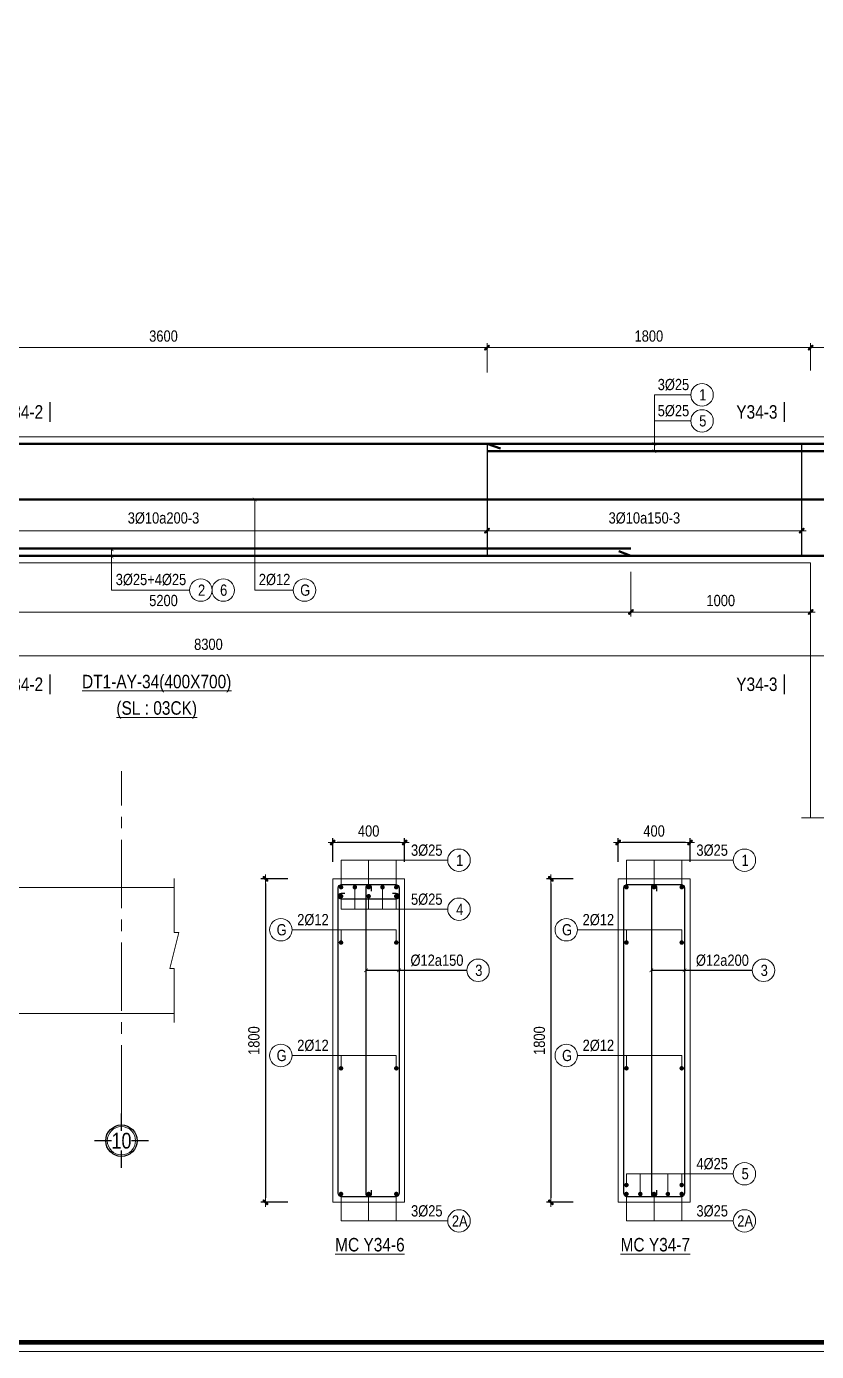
# Model space of a CAD drawing. Header units: millimetres. Extents: x 397144 to 8960116, y 345581 to 674207.
# Drawn here: x 5161454 to 5165848, y 648891 to 656265 of the extents above; entities that cross this region are included whole.
import ezdxf
from ezdxf.enums import TextEntityAlignment as Align
from ezdxf.xclip import XClip

# ---------------------------------------------------------------- set-up
doc = ezdxf.new("R2010")
doc.units = ezdxf.units.MM
doc.header["$XCLIPFRAME"] = 0
doc.header["$PDSIZE"] = -10
doc.linetypes.add('CENTER2', pattern=[28.575, 19.05, -3.175, 3.175, -3.175])
doc.linetypes.add('HIDDEN', pattern=[0.375, 0.25, -0.125])
doc.layers.get('0').update_dxf_attribs({"linetype": 'CONTINUOUS'})
doc.layers.get('Defpoints').update_dxf_attribs({"color": 12, "linetype": 'CONTINUOUS'})
for name, color, linetype, lineweight in [('2', 2, 'CONTINUOUS', 20), ('CDAI', 8, 'CONTINUOUS', 30), ('CTHEP', 2, 'CONTINUOUS', 50), ('DBAO', 3, 'CONTINUOUS', 20), ('DGIONG', 4, 'CONTINUOUS', 13), ('KTH', 150, 'CONTINUOUS', 5), ('Net khuat', 8, 'HIDDEN', 13), ('STICK', 1, 'CONTINUOUS', 9), ('TEXT', 7, 'CONTINUOUS', 15)]:
    doc.layers.add(name, color=color, linetype=linetype, lineweight=lineweight)
doc.layers.add('8', color=8, linetype='CONTINUOUS')
doc.styles.add('HELVECONDENSE', font='VHELVCN_0.TTF')
doc.styles.add('Star-HelCon', font='VHELVCN_0.TTF')
doc.styles.add('TTP-HelCon', font='VHELVCN_0.TTF')
doc.styles.add('VNI-HELVE-CONDENSE', font='VHELVCN_0.TTF')
doc.dimstyles.new('kc-25', dxfattribs={"dimtxt": 62.5, "dimasz": 20, "dimexe": 20, "dimexo": 50, "dimgap": 25, "dimtad": 3, "dimdec": 0, "dimzin": 0, "dimdsep": 46, "dimtxsty": 'VNI-HELVE-CONDENSE', "dimblk": 'DIM', "dimcen": 2.5, "dimclrd": 256, "dimclre": 154, "dimclrt": 7, "dimaunit": 1, "dimadec": 0, "dimazin": 0, "dimtfac": 1, "dimtdec": 0, "dimtix": 1, "dimtmove": 0, "dimatfit": 3, "dimldrblk": 'DOT', "dimfxl": 1, "dimtolj": 1, "dimtzin": 0, "dimarcsym": 0})
doc.dimstyles.new('TTP-25', dxfattribs={"dimscale": 25, "dimtxt": 2.5, "dimasz": 1, "dimexe": 1, "dimexo": 1, "dimgap": 0.09, "dimtad": 0, "dimdec": 4, "dimrnd": 5, "dimzin": 9, "dimdsep": 46, "dimtxsty": 'TTP-HelCon', "dimblk": 'Stick1', "dimcen": 0.09, "dimdle": 1.5, "dimclrd": 256, "dimclre": 256, "dimclrt": 7, "dimadec": 0, "dimazin": 0, "dimtfac": 1, "dimtdec": 4, "dimtmove": 0, "dimatfit": 3, "dimldrblk": '_ArchTick1', "dimfxl": 1, "dimtvp": 1, "dimtolj": 1, "dimtzin": 0, "dimarcsym": 0})

# ---------------------------------------------------------------- blocks, each defined once
blk = doc.blocks.new('CHG_XX_Khung ten')
blk.add_lwpolyline([(15, 579), (826, 579), (826, 15), (15, 15)], close=True)
at = {"color": 4, "linetype": 'Continuous', "const_width": 1}
blk.add_lwpolyline([(17, 577), (824, 577), (824, 17), (17, 17)], close=True, dxfattribs=at)
blk = doc.blocks.new('Stick1')
at = {"layer": 'STICK'}
h = blk.add_hatch(color=256, dxfattribs=at)
edge = h.paths.add_edge_path()
edge.add_line((0.3, 0.5), (-0.5, -0.3))
edge.add_arc((-0.4, -0.4), 0.141, 135, 315)
edge.add_line((-0.3, -0.5), (0.5, 0.3))
edge.add_arc((0.4, 0.4), 0.141, 315, 495)
blk.add_line((1, 0), (-1, 0), dxfattribs=at)
blk.add_lwpolyline([(0.3, 0.5), (-0.5, -0.3, 1), (-0.3, -0.5), (0.5, 0.3, 1), (0.3, 0.5, 1)], format="xyb", dxfattribs=at)
blk = doc.blocks.new('*D2245')
at = {"layer": 'Defpoints', "color": 0, "ltscale": 500, "transparency": 16777216}
for p in [(5163157.2, 651723.3), (5163157.2, 651590), (5163557.2, 651590)]:
    blk.add_point(p, dxfattribs=at)
at = {"layer": 'KTH', "lineweight": -2, "ltscale": 500, "transparency": 16777216}
for p, q in [((5163157.2, 651615), (5163157.2, 651748.3)), ((5163532.2, 651723.3), (5163182.2, 651723.3)), ((5163557.2, 651615), (5163557.2, 651748.3))]:
    blk.add_line(p, q, dxfattribs=at)
at = {"layer": 'KTH', "lineweight": -2, "ltscale": 500, "transparency": 16777216, "xscale": 25, "yscale": 25, "zscale": 25, "rotation": 180}
blk.add_blockref('Stick1', (5163157.2, 651723.3), dxfattribs=at)
at = {"layer": 'KTH', "lineweight": -2, "ltscale": 500, "transparency": 16777216, "xscale": 25, "yscale": 25, "zscale": 25}
blk.add_blockref('Stick1', (5163557.2, 651723.3), dxfattribs=at)
at = {"layer": 'KTH', "color": 7, "ltscale": 500, "transparency": 16777216, "insert": (5163357.2, 651787.1), "char_height": 62.5, "attachment_point": 5, "style": 'TTP-HelCon'}
blk.add_mtext('\\A1;400', dxfattribs=at)
blk = doc.blocks.new('_ArchTick1')
at = {"color": 0, "const_width": 3.81}
blk.add_lwpolyline([(-12.7, -12.7), (12.7, 12.7)], dxfattribs=at)
blk = doc.blocks.new('*D2246')
at = {"layer": 'Defpoints', "color": 0, "ltscale": 500, "transparency": 16777216}
for p in [(5162932.8, 651521), (5162783, 649721), (5162932.8, 649721)]:
    blk.add_point(p, dxfattribs=at)
at = {"layer": 'KTH', "lineweight": -2, "ltscale": 500, "transparency": 16777216}
for p, q in [((5162907.8, 651521), (5162758, 651521)), ((5162783, 651496), (5162783, 649746)), ((5162907.8, 649721), (5162758, 649721))]:
    blk.add_line(p, q, dxfattribs=at)
at = {"layer": 'KTH', "lineweight": -2, "ltscale": 500, "transparency": 16777216, "xscale": 25, "yscale": 25, "zscale": 25}
for p, rotation in [((5162783, 651521), 90), ((5162783, 649721), 270)]:
    blk.add_blockref('Stick1', p, dxfattribs=dict(at, rotation=rotation))
at = {"layer": 'KTH', "color": 7, "ltscale": 500, "transparency": 16777216, "insert": (5162719.1, 650621), "char_height": 62.5, "attachment_point": 5, "rotation": 90, "style": 'TTP-HelCon'}
blk.add_mtext('\\A1;1800', dxfattribs=at)
blk = doc.blocks.new('DIM')
h = blk.add_hatch(color=1)
h.paths.add_polyline_path([(0.49, 0.29, 1), (0.29, 0.49), (-0.19, 0), (0.19, 0)])
h.paths.add_polyline_path([(0.19, 0), (-0.19, 0), (-0.49, -0.29, 1), (-0.29, -0.49)])
at = {"color": 9}
for p, q in [((-0.19, 0), (-1.5, 0)), ((0.19, 0), (1.5, 0))]:
    blk.add_line(p, q, dxfattribs=at)
at = {"color": 1}
for p, q in [((-0.49, -0.29), (0.29, 0.49)), ((-0.29, -0.49), (0.49, 0.29)), ((-0.19, 0), (0.19, 0))]:
    blk.add_line(p, q, dxfattribs=at)
blk.add_arc((-0.39, -0.39), 0.138, 135, 315, dxfattribs=at)
blk = doc.blocks.new('*D2247')
at = {"layer": 'Defpoints', "color": 0, "ltscale": 500, "transparency": 16777216}
for p in [(5164745, 651723.3), (5164745, 651590), (5165145, 651590)]:
    blk.add_point(p, dxfattribs=at)
at = {"layer": 'KTH', "lineweight": -2, "ltscale": 500, "transparency": 16777216}
for p, q in [((5164745, 651615), (5164745, 651748.3)), ((5165120, 651723.3), (5164770, 651723.3)), ((5165145, 651615), (5165145, 651748.3))]:
    blk.add_line(p, q, dxfattribs=at)
at = {"layer": 'KTH', "lineweight": -2, "ltscale": 500, "transparency": 16777216, "xscale": 25, "yscale": 25, "zscale": 25, "rotation": 180}
blk.add_blockref('Stick1', (5164745, 651723.3), dxfattribs=at)
at = {"layer": 'KTH', "lineweight": -2, "ltscale": 500, "transparency": 16777216, "xscale": 25, "yscale": 25, "zscale": 25}
blk.add_blockref('Stick1', (5165145, 651723.3), dxfattribs=at)
at = {"layer": 'KTH', "color": 7, "ltscale": 500, "transparency": 16777216, "insert": (5164945, 651787.1), "char_height": 62.5, "attachment_point": 5, "style": 'TTP-HelCon'}
blk.add_mtext('\\A1;400', dxfattribs=at)
blk = doc.blocks.new('*D2248')
at = {"layer": 'Defpoints', "color": 0, "ltscale": 500, "transparency": 16777216}
for p in [(5164520.6, 651521), (5164370.7, 649721), (5164520.6, 649721)]:
    blk.add_point(p, dxfattribs=at)
at = {"layer": 'KTH', "lineweight": -2, "ltscale": 500, "transparency": 16777216}
for p, q in [((5164495.6, 651521), (5164345.7, 651521)), ((5164370.7, 651496), (5164370.7, 649746)), ((5164495.6, 649721), (5164345.7, 649721))]:
    blk.add_line(p, q, dxfattribs=at)
at = {"layer": 'KTH', "lineweight": -2, "ltscale": 500, "transparency": 16777216, "xscale": 25, "yscale": 25, "zscale": 25}
for p, rotation in [((5164370.7, 651521), 90), ((5164370.7, 649721), 270)]:
    blk.add_blockref('Stick1', p, dxfattribs=dict(at, rotation=rotation))
at = {"layer": 'KTH', "color": 7, "ltscale": 500, "transparency": 16777216, "insert": (5164306.9, 650621), "char_height": 62.5, "attachment_point": 5, "rotation": 90, "style": 'TTP-HelCon'}
blk.add_mtext('\\A1;1800', dxfattribs=at)
blk = doc.blocks.new('*D2250')
at = {"layer": 'Defpoints', "color": 0, "transparency": 16777216}
for p in [(5211532.7, 645533.3), (5220632.7, 645533.3), (5220632.7, 645335.4)]:
    blk.add_point(p, dxfattribs=at)
at = {"layer": 'KTH', "lineweight": -2, "transparency": 16777216}
for p, q in [((5211532.7, 645508.3), (5211532.7, 645310.4)), ((5220632.7, 645508.3), (5220632.7, 645310.4)), ((5211557.7, 645335.4), (5220607.7, 645335.4))]:
    blk.add_line(p, q, dxfattribs=at)
at = {"layer": 'KTH', "lineweight": -2, "transparency": 16777216, "xscale": 25, "yscale": 25, "zscale": 25, "rotation": 180}
blk.add_blockref('Stick1', (5211532.7, 645335.4), dxfattribs=at)
at = {"layer": 'KTH', "lineweight": -2, "transparency": 16777216, "xscale": 25, "yscale": 25, "zscale": 25}
blk.add_blockref('Stick1', (5220632.7, 645335.4), dxfattribs=at)
at = {"layer": 'KTH', "color": 7, "transparency": 16777216, "insert": (5216082.7, 645399.2), "char_height": 62.5, "attachment_point": 5, "style": 'TTP-HelCon'}
blk.add_mtext('\\A1;9100', dxfattribs=at)
blk = doc.blocks.new('*D8407')
at = {"layer": 'Defpoints', "color": 0, "transparency": 16777216}
for p in [(0, 388.4), (8300, 343), (0, 190.4)]:
    blk.add_point(p, dxfattribs=at)
at = {"layer": 'KTH', "lineweight": -2, "transparency": 16777216}
for p, q in [((0, 363.4), (0, 165.4)), ((8300, 318), (8300, 165.4)), ((8275, 190.4), (25, 190.4))]:
    blk.add_line(p, q, dxfattribs=at)
at = {"layer": 'KTH', "lineweight": -2, "transparency": 16777216, "xscale": 25, "yscale": 25, "zscale": 25, "rotation": 180}
blk.add_blockref('Stick1', (0, 190.4), dxfattribs=at)
at = {"layer": 'KTH', "lineweight": -2, "transparency": 16777216, "xscale": 25, "yscale": 25, "zscale": 25}
blk.add_blockref('Stick1', (8300, 190.4), dxfattribs=at)
at = {"layer": 'KTH', "color": 7, "transparency": 16777216, "insert": (4150, 254.2), "char_height": 62.5, "attachment_point": 5, "style": 'TTP-HelCon'}
blk.add_mtext('\\A1;8300', dxfattribs=at)
blk = doc.blocks.new('*D8415')
at = {"layer": 'Defpoints', "color": 0, "transparency": 16777216}
for p in [(5700, 1026.8), (5700, 886.8), (7450, 944.3)]:
    blk.add_point(p, dxfattribs=at)
at = {"layer": 'KTH', "lineweight": -2, "transparency": 16777216}
for p, q in [((5700, 1001.8), (5700, 861.8)), ((7425, 886.8), (5725, 886.8)), ((7450, 919.3), (7450, 861.8))]:
    blk.add_line(p, q, dxfattribs=at)
at = {"layer": 'KTH', "lineweight": -2, "transparency": 16777216, "xscale": 25, "yscale": 25, "zscale": 25, "rotation": 180}
blk.add_blockref('Stick1', (5700, 886.8), dxfattribs=at)
at = {"layer": 'KTH', "lineweight": -2, "transparency": 16777216, "xscale": 25, "yscale": 25, "zscale": 25}
blk.add_blockref('Stick1', (7450, 886.8), dxfattribs=at)
at = {"layer": 'KTH', "color": 7, "transparency": 16777216, "insert": (6575, 956.7), "char_height": 62.5, "attachment_point": 5, "style": 'TTP-HelCon'}
blk.add_mtext('\\A1;3Þ10a150-3', dxfattribs=at)
blk = doc.blocks.new('*D8418')
at = {"layer": 'Defpoints', "color": 0, "transparency": 16777216}
for p in [(8100, 1905.8), (7500, 1752.7), (8100, 1752.7)]:
    blk.add_point(p, dxfattribs=at)
at = {"layer": 'KTH', "lineweight": -2, "transparency": 16777216}
for p, q in [((7500, 1777.7), (7500, 1930.8)), ((8100, 1777.7), (8100, 1930.8)), ((7525, 1905.8), (8075, 1905.8))]:
    blk.add_line(p, q, dxfattribs=at)
at = {"layer": 'KTH', "lineweight": -2, "transparency": 16777216, "xscale": 25, "yscale": 25, "zscale": 25, "rotation": 180}
blk.add_blockref('Stick1', (7500, 1905.8), dxfattribs=at)
at = {"layer": 'KTH', "lineweight": -2, "transparency": 16777216, "xscale": 25, "yscale": 25, "zscale": 25}
blk.add_blockref('Stick1', (8100, 1905.8), dxfattribs=at)
at = {"layer": 'KTH', "color": 7, "transparency": 16777216, "insert": (7800, 1969.6), "char_height": 62.5, "attachment_point": 5, "style": 'TTP-HelCon'}
blk.add_mtext('\\A1;600', dxfattribs=at)
blk = doc.blocks.new('*D8420')
at = {"layer": 'Defpoints', "color": 0, "transparency": 16777216}
for p in [(6500, 683), (7500, 662.6), (6500, 434.1)]:
    blk.add_point(p, dxfattribs=at)
at = {"layer": 'KTH', "lineweight": -2, "transparency": 16777216}
for p, q in [((6500, 658), (6500, 409.1)), ((7500, 637.6), (7500, 409.1)), ((7475, 434.1), (6525, 434.1))]:
    blk.add_line(p, q, dxfattribs=at)
at = {"layer": 'KTH', "lineweight": -2, "transparency": 16777216, "xscale": 25, "yscale": 25, "zscale": 25, "rotation": 180}
blk.add_blockref('Stick1', (6500, 434.1), dxfattribs=at)
at = {"layer": 'KTH', "lineweight": -2, "transparency": 16777216, "xscale": 25, "yscale": 25, "zscale": 25}
blk.add_blockref('Stick1', (7500, 434.1), dxfattribs=at)
at = {"layer": 'KTH', "color": 7, "transparency": 16777216, "insert": (7000, 497.9), "char_height": 62.5, "attachment_point": 5, "style": 'TTP-HelCon'}
blk.add_mtext('\\A1;1000', dxfattribs=at)
blk = doc.blocks.new('*D8421')
at = {"layer": 'Defpoints', "color": 0, "transparency": 16777216}
for p in [(5700, 1905.8), (5700, 1741.8), (7500, 1752.7)]:
    blk.add_point(p, dxfattribs=at)
at = {"layer": 'KTH', "lineweight": -2, "transparency": 16777216}
for p, q in [((5700, 1766.8), (5700, 1930.8)), ((7500, 1777.7), (7500, 1930.8)), ((7475, 1905.8), (5725, 1905.8))]:
    blk.add_line(p, q, dxfattribs=at)
at = {"layer": 'KTH', "lineweight": -2, "transparency": 16777216, "xscale": 25, "yscale": 25, "zscale": 25, "rotation": 180}
blk.add_blockref('Stick1', (5700, 1905.8), dxfattribs=at)
at = {"layer": 'KTH', "lineweight": -2, "transparency": 16777216, "xscale": 25, "yscale": 25, "zscale": 25}
blk.add_blockref('Stick1', (7500, 1905.8), dxfattribs=at)
at = {"layer": 'KTH', "color": 7, "transparency": 16777216, "insert": (6600, 1969.6), "char_height": 62.5, "attachment_point": 5, "style": 'TTP-HelCon'}
blk.add_mtext('\\A1;1800', dxfattribs=at)
blk = doc.blocks.new('dau truc')
blk.add_circle((0, 0), 180)
at = {"layer": '8'}
for p, q in [((0, 127), (0, 345)), ((-127, 0), (-345, 0)), ((345, 0), (127, 0)), ((0, -345), (0, -127))]:
    blk.add_line(p, q, dxfattribs=at)
blk.add_circle((0, 0), 200, dxfattribs=at)
at = {"layer": 'TEXT', "style": 'HELVECONDENSE'}
blk.add_attdef('A', text='', height=233, dxfattribs=at).set_placement((0, 0), align=Align.MIDDLE)
blk = doc.blocks.new('*D8422')
at = {"layer": 'Defpoints', "color": 0, "transparency": 16777216}
for p in [(5700, 1905.8), (2100, 1716.8), (5700, 1741.8)]:
    blk.add_point(p, dxfattribs=at)
at = {"layer": 'KTH', "lineweight": -2, "transparency": 16777216}
for p, q in [((2100, 1741.8), (2100, 1930.8)), ((5700, 1766.8), (5700, 1930.8)), ((2125, 1905.8), (5675, 1905.8))]:
    blk.add_line(p, q, dxfattribs=at)
at = {"layer": 'KTH', "lineweight": -2, "transparency": 16777216, "xscale": 25, "yscale": 25, "zscale": 25, "rotation": 180}
blk.add_blockref('Stick1', (2100, 1905.8), dxfattribs=at)
at = {"layer": 'KTH', "lineweight": -2, "transparency": 16777216, "xscale": 25, "yscale": 25, "zscale": 25}
blk.add_blockref('Stick1', (5700, 1905.8), dxfattribs=at)
at = {"layer": 'KTH', "color": 7, "transparency": 16777216, "insert": (3900, 1969.6), "char_height": 62.5, "attachment_point": 5, "style": 'TTP-HelCon'}
blk.add_mtext('\\A1;3600', dxfattribs=at)
blk = doc.blocks.new('*D8423')
at = {"layer": 'Defpoints', "color": 0, "transparency": 16777216}
for p in [(2100, 1026.8), (5700, 1026.7), (5700, 886.7)]:
    blk.add_point(p, dxfattribs=at)
at = {"layer": 'KTH', "lineweight": -2, "transparency": 16777216}
for p, q in [((2100, 1001.8), (2100, 861.7)), ((5700, 1001.7), (5700, 861.7)), ((2125, 886.7), (5675, 886.7))]:
    blk.add_line(p, q, dxfattribs=at)
at = {"layer": 'KTH', "lineweight": -2, "transparency": 16777216, "xscale": 25, "yscale": 25, "zscale": 25, "rotation": 180}
blk.add_blockref('Stick1', (2100, 886.7), dxfattribs=at)
at = {"layer": 'KTH', "lineweight": -2, "transparency": 16777216, "xscale": 25, "yscale": 25, "zscale": 25}
blk.add_blockref('Stick1', (5700, 886.7), dxfattribs=at)
at = {"layer": 'KTH', "color": 7, "transparency": 16777216, "insert": (3900, 956.6), "char_height": 62.5, "attachment_point": 5, "style": 'TTP-HelCon'}
blk.add_mtext('\\A1;3Þ10a200-3', dxfattribs=at)
blk = doc.blocks.new('*D8426')
at = {"layer": 'Defpoints', "color": 0, "transparency": 16777216}
for p in [(1300, 683), (6500, 683), (6500, 434.1)]:
    blk.add_point(p, dxfattribs=at)
at = {"layer": 'KTH', "lineweight": -2, "transparency": 16777216}
for p, q in [((1300, 658), (1300, 409.1)), ((6500, 658), (6500, 409.1)), ((1325, 434.1), (6475, 434.1))]:
    blk.add_line(p, q, dxfattribs=at)
at = {"layer": 'KTH', "lineweight": -2, "transparency": 16777216, "xscale": 25, "yscale": 25, "zscale": 25, "rotation": 180}
blk.add_blockref('Stick1', (1300, 434.1), dxfattribs=at)
at = {"layer": 'KTH', "lineweight": -2, "transparency": 16777216, "xscale": 25, "yscale": 25, "zscale": 25}
blk.add_blockref('Stick1', (6500, 434.1), dxfattribs=at)
at = {"layer": 'KTH', "color": 7, "transparency": 16777216, "insert": (3900, 497.9), "char_height": 62.5, "attachment_point": 5, "style": 'TTP-HelCon'}
blk.add_mtext('\\A1;5200', dxfattribs=at)
blk = doc.blocks.new('MC')
at = {"layer": 'CTHEP', "const_width": 10}
blk.add_lwpolyline([(0, 150), (0, 0)], dxfattribs=at)
at = {"layer": 'TEXT', "style": 'TTP-HelCon'}
blk.add_attdef('A', text='', height=100, dxfattribs=at).set_placement((-50, 25.5), align=Align.RIGHT)
blk = doc.blocks.new('Y-37')
at = {"layer": 'CTHEP'}
blk.add_line((1119.46907, 681.17417), (49858.11137, 681.13827), dxfattribs=at)
for points in [[(49989.46907, 361.93876), (49989.46907, 990.12597), (171.95451, 990.1847)], [(172.63649, 368.18914), (10138.47515, 368.18041), (10718.3369, 368.1785), (17169.46907, 368.15021), (17743.51458, 368.14833), (49905.53617, 368.12618), (49905.53617, 891.00169)]]:
    blk.add_lwpolyline(points, dxfattribs=at)
at = {"layer": 'DBAO'}
for p, q in [((50019.46907, 1029.07736), (17317.37532, 1029.12513)), ((50667.50865, 1029.08076), (20296.02848, 1029.12513))]:
    blk.add_line(p, q, dxfattribs=at)
at = {"layer": 'Net khuat', "ltscale": 200}
blk.add_lwpolyline([(1769.46647, 329.18456), (1769.46647, 799.18779), (50019.46907, 799.18779)], dxfattribs=at)
at = {"layer": 'KTH'}
dim = blk.add_linear_dim(base=(24769.46908, -188.85876), p1=(15669.46908, 9.12425), p2=(24769.46908, 9.12425), angle=180, dimstyle='TTP-25', override={"dimtmove": 1}, dxfattribs=at)
dim.commit()
dim.dimension.update_dxf_attribs({"geometry": '*D2250', "text_midpoint": (20219.46908, -125.02543), "insert": (-5195863.24964, -645524.21167)})
blk = doc.blocks.new('AY-34')
at = {"layer": 'CDAI', "ltscale": 52.5}
for p, q in [((5700, 1373.35832), (5700, 743.35832)), ((7450, 1373.35832), (7450, 743.35832))]:
    blk.add_line(p, q, dxfattribs=at)
at = {"layer": 'CTHEP'}
for p, q in [((5775, 1344.35832), (5700, 1369.35832)), ((5700.03948, 1329.34516), (10099.9974, 1329.33352)), ((-116.27494, 1060.34642), (17298.88067, 1060.33616)), ((1300.00631, 787.36007), (6500, 787.35768)), ((6500, 747.35768), (6433.08364, 772.6572))]:
    blk.add_line(p, q, dxfattribs=at)
for points in [[(17300.86573, 1369.34536), (-270, 1369.36154)], [(-211.76104, 1123.75165), (-211.76104, 747.36158), (8577.19009, 747.35474)]]:
    blk.add_lwpolyline(points, dxfattribs=at)
at = {"layer": 'DBAO'}
for points in [[(18593.73177, 1408.2455), (-300, 1408.37303), (-300, 708.36154), (-300, 708.36154), (-300, 388.36154)], [(300, 388.36154), (300, 708.36154), (7500, 708.35288)], [(7500, -711.64168), (7500, 708.35832)], [(16299.9974, 708.34169), (18593.73177, 708.33893)]]:
    blk.add_lwpolyline(points, dxfattribs=at)
at = {"layer": 'DBAO', "ltscale": 0.8, "flags": 128}
blk.add_lwpolyline([(18593.73177, 1458.2455), (18593.73177, 1158.29221), (18618.73177, 1158.29221), (18568.73177, 958.29221), (18593.73177, 958.29221), (18593.73177, 658.33893)], dxfattribs=at)
at = {"layer": 'DGIONG'}
blk.add_lwpolyline([(7450, -711.64168), (7675, -711.64168), (7675, -661.64168), (7775, -761.64168), (7775, -711.64168), (8149.9974, -711.64551)], dxfattribs=at)
for centre in [(6895.70528, 1643.16271), (6895.70528, 1497.86371), (4107.61846, 556.21541), (4232.61846, 556.21541), (4684.1153, 556.27265)]:
    blk.add_circle(centre, 62.5, dxfattribs=at)
at = {"layer": 'Net khuat', "linetype": 'CENTER2', "ltscale": 20}
blk.add_line((18300, 150.86454), (18300, 2156.20718), dxfattribs=at)
at = {"xscale": 0.75, "yscale": 0.75, "zscale": 0.75}
for p, values in [((3268.02321, 1491.23817), {'A': 'Y34-2'}), ((7352.97092, 1491.23817), {'A': 'Y34-3'}), ((3268.02321, -24.4191), {'A': 'Y34-2'}), ((7352.97092, -24.4191), {'A': 'Y34-3'})]:
    blk.add_blockref('MC', p, dxfattribs=at).add_auto_attribs(values)
at = {"layer": '2', "ltscale": 300}
ref = blk.add_blockref('dau truc', (18300, 0), dxfattribs=dict(at, xscale=0.4367131292819977, yscale=0.4367131292819977, zscale=0.4367131292819977))
ref.add_attrib('A', '10', dxfattribs={"layer": 'TEXT', "height": 87.5, "style": 'HELVECONDENSE'}).set_placement((18300, 0), align=Align.MIDDLE)
at = {"layer": 'TEXT', "style": 'TTP-HelCon'}
for s, p in [('3Þ25', (6649.19523, 1669.01565)), ('5Þ25', (6649.19523, 1523.71665)), ('3Þ25+4Þ25', (3634.17723, 584.11247)), ('2Þ12', (4430.30743, 584.1697, 0))]:
    blk.add_text(s, height=62.5, dxfattribs=at).set_placement(p)
at = {"layer": 'TEXT', "style": 'Star-HelCon'}
for s, p in [('1', (6899.87195, 1643.16271)), ('5', (6899.87195, 1497.86371)), ('2', (4111.78512, 556.21541)), ('6', (4234.73235, 556.21541)), ('G', (4688.28196, 556.27265))]:
    blk.add_text(s, height=62.5, dxfattribs=at).set_placement(p, align=Align.MIDDLE)
at = {"layer": 'TEXT', "style": 'TTP-HelCon'}
for s, p in [('%%UDT1-AY-34(400X700)', (3862.03558, 9.66916)), ('%%U(SL : 03CK)', (3862.03558, -137.22544))]:
    blk.add_text(s, height=75, dxfattribs=at).set_placement(p, align=Align.CENTER)
at = {"layer": 'KTH'}
for base, p1, p2, picture, middle in [((5700, 1905.75588), (2100, 1716.75588), (5700, 1741.75266), '*D8422', (3900, 1969.58921)), ((6500, 434.09648), (1300, 682.9551), (6500, 682.9551), '*D8426', (3900, 497.92982)), ((0, 190.38045), (8300, 343.02953), (0, 388.36154), '*D8407', (4150, 254.21378))]:
    dim = blk.add_linear_dim(base=base, p1=p1, p2=p2, dimstyle='TTP-25', override={"dimtmove": 1}, dxfattribs=at)
    dim.commit()
    dim.dimension.update_dxf_attribs({"geometry": picture, "text_midpoint": middle})
for base, p1, p2, picture, middle in [((5700, 1905.75266), (7500, 1752.65593), (5700, 1741.75266), '*D8421', (6600, 1969.58599)), ((8099.9974, 1905.75266), (7500, 1752.65593), (8099.9974, 1752.65593), '*D8418', (7799.9987, 1969.58599)), ((6500, 434.09648), (7500, 662.61719), (6500, 682.9551), '*D8420', (7000, 497.92982))]:
    dim = blk.add_linear_dim(base=base, p1=p1, p2=p2, angle=180, dimstyle='TTP-25', override={"dimtmove": 1}, dxfattribs=at)
    dim.commit()
    dim.dimension.update_dxf_attribs({"geometry": picture, "text_midpoint": middle})
dim = blk.add_linear_dim(base=(5700, 886.70677), p1=(2100, 1026.79531), p2=(5700, 1026.72701), text='3Þ10a200-3', dimstyle='TTP-25', override={"dimtmove": 1}, dxfattribs=at)
dim.commit()
dim.dimension.update_dxf_attribs({"geometry": '*D8423', "text_midpoint": (3900, 956.62344)})
dim = blk.add_linear_dim(base=(5700, 886.78213), p1=(7450, 944.25548), p2=(5700, 1026.79531), angle=180, text='3Þ10a150-3', dimstyle='TTP-25', override={"dimtmove": 1}, dxfattribs=at)
dim.commit()
dim.dimension.update_dxf_attribs({"geometry": '*D8415', "text_midpoint": (6575, 956.6988)})
at = {"layer": 'DGIONG'}
for points in [[(6630.68346, 1369.3546), (6630.6832, 1643.16271), (6833.20528, 1643.16271)], [(6630.68311, 1329.3546), (6630.68284, 1497.86371), (6833.20493, 1497.86371)], [(4407.29725, 1060.31722), (4407.2954, 556.27265), (4621.6153, 556.27265)], [(3611.16546, 783.28902), (3611.1652, 556.21541), (4045.11846, 556.21541)], [(3611.16546, 743.25967), (3611.1652, 556.21541), (4045.11846, 556.21541)]]:
    blk.add_leader(points, dimstyle='kc-25', override={"dimtad": 0, "dimldrblk": 'ArchTick', "dimfxl": 100, "dimarcsym": 1}, dxfattribs=at)

msp = doc.modelspace()

# ---------------------------------------------------------------- linework, layer by layer
at = {"layer": 'CDAI', "ltscale": 0.8}
msp.add_lwpolyline([(5150318.75628, 663460.45642), (5167688.36171, 663460.45642), (5167688.36171, 648942.57726), (5150318.75628, 648942.57726)], close=True, dxfattribs=at)

# ---------------------------------------------------------------- block references
at = {"layer": 'KTH'}
ref = msp.add_blockref('Y-37', (5148353.31066, 654963.63534), dxfattribs=at)
XClip(ref).set_block_clipping_path([(24214.9519791277, -680.1193877168), (36382.772109678, 1780.5019833395)])
ref = msp.add_blockref('Y-37', (5137094.081, 651940.68971), dxfattribs=at)
XClip(ref).set_block_clipping_path([(35486.8958581146, -716.7314408382), (50818.7627240922, 1753.9929457151)])

# ---------------------------------------------------------------- next in the draw order: block references
at = {"layer": 'KTH', "ltscale": 0.8, "xscale": 25.92478421702978, "yscale": 25.92478421702978, "zscale": 25.92478421702978}
msp.add_blockref('CHG_XX_Khung ten', (5149878.03495, 648501.85593), dxfattribs=at)

# ---------------------------------------------------------------- next in the draw order: linework, layer by layer
at = {"layer": 'CDAI'}
for points in [[(5163207.22737, 651489.75025), (5163507.22737, 651489.75025, -0.4142135624), (5163525.97737, 651471.00025), (5163525.97737, 649771.00025, -0.4142135624), (5163507.22737, 649752.25025), (5163207.22737, 649752.25025, -0.4142135624), (5163188.47737, 649771.00025), (5163188.47737, 651471.00025, -0.4142135624)], [(5164795.00627, 651489.75025), (5165095.00627, 651489.75025, -0.4142135624), (5165113.75627, 651471.00025), (5165113.75627, 649771.00025, -0.4142135624), (5165095.00627, 649752.25025), (5164795.00627, 649752.25025, -0.4142135624), (5164776.25627, 649771.00025), (5164776.25627, 651471.00025, -0.4142135624)]]:
    msp.add_lwpolyline(points, format="xyb", close=True, dxfattribs=at)
for points in [[(5163225.39736, 651439.75025), (5163203.47737, 651439.75025, 0.4142135624), (5163188.47737, 651424.75025), (5163188.47737, 651424.75025, 0.4142135624), (5163203.47737, 651409.75025), (5163510.97737, 651409.75025, 0.4142135624), (5163525.97737, 651424.75025), (5163525.97737, 651424.75025, 0.4142135624), (5163510.97737, 651439.75025), (5163489.05738, 651439.75025)], [(5163372.22737, 651452.83026), (5163372.22737, 651474.75025, 0.4142135624), (5163357.22737, 651489.75025), (5163357.22737, 651489.75025, 0.4142135624), (5163342.22737, 651474.75025), (5163342.22737, 649767.25025, 0.4142135624), (5163357.22737, 649752.25025), (5163357.22737, 649752.25025, 0.4142135624), (5163372.22737, 649767.25025), (5163372.22737, 649789.17024)], [(5164960.00627, 651452.83026), (5164960.00627, 651474.75025, 0.4142135624), (5164945.00627, 651489.75025), (5164945.00627, 651489.75025, 0.4142135624), (5164930.00627, 651474.75025), (5164930.00627, 649767.25025, 0.4142135624), (5164945.00627, 649752.25025), (5164945.00627, 649752.25025, 0.4142135624), (5164960.00627, 649767.25025), (5164960.00627, 649789.17024)]]:
    msp.add_lwpolyline(points, format="xyb", dxfattribs=at)
at = {"layer": 'CTHEP', "const_width": 12.5}
for points in [[(5163197.22737, 651474.75025, 1), (5163209.72737, 651474.75025, 1)], [(5163197.22737, 651424.75025, 1), (5163209.72737, 651424.75025, 1)], [(5163274.10237, 651474.75025, 1), (5163286.60237, 651474.75025, 1)], [(5163350.97737, 651474.75025, 1), (5163363.47737, 651474.75025, 1)], [(5163350.97737, 651424.75025, 1), (5163363.47737, 651424.75025, 1)], [(5163427.85237, 651474.75025, 1), (5163440.35237, 651474.75025, 1)], [(5163504.72737, 651474.75025, 1), (5163517.22737, 651474.75025, 1)], [(5163504.72737, 651424.75025, 1), (5163517.22737, 651424.75025, 1)], [(5164785.00627, 651474.75025, 1), (5164797.50627, 651474.75025, 1)], [(5164938.75627, 651474.75025, 1), (5164951.25627, 651474.75025, 1)], [(5165092.50627, 651474.75025, 1), (5165105.00627, 651474.75025, 1)], [(5163209.72737, 651166.59331, -1), (5163197.22737, 651166.59331, -1)], [(5163517.22737, 651166.59331, -1), (5163504.72737, 651166.59331, -1)], [(5164797.50627, 651166.59331, -1), (5164785.00627, 651166.59331, -1)], [(5165105.00627, 651166.59331, -1), (5165092.50627, 651166.59331, -1)], [(5163209.72737, 650466.92178, -1), (5163197.22737, 650466.92178, -1)], [(5163517.22737, 650466.92178, -1), (5163504.72737, 650466.92178, -1)], [(5164797.50627, 650466.92178, -1), (5164785.00627, 650466.92178, -1)], [(5165105.00627, 650466.92178, -1), (5165092.50627, 650466.92178, -1)], [(5164785.00627, 649817.25025, 1), (5164797.50627, 649817.25025, 1)], [(5165092.50627, 649817.25025, 1), (5165105.00627, 649817.25025, 1)], [(5163197.22737, 649767.25025, 1), (5163209.72737, 649767.25025, 1)], [(5163350.97737, 649767.25025, 1), (5163363.47737, 649767.25025, 1)], [(5163504.72737, 649767.25025, 1), (5163517.22737, 649767.25025, 1)], [(5164785.00627, 649767.25025, 1), (5164797.50627, 649767.25025, 1)], [(5164861.88127, 649767.25025, 1), (5164874.38127, 649767.25025, 1)], [(5164938.75627, 649767.25025, 1), (5164951.25627, 649767.25025, 1)], [(5165028.13127, 649767.25025, -1), (5165015.63127, 649767.25025, -1)], [(5165092.50627, 649767.25025, 1), (5165105.00627, 649767.25025, 1)]]:
    msp.add_lwpolyline(points, format="xyb", close=True, dxfattribs=at)
at = {"layer": 'DBAO', "flags": 128}
for points in [[(5163157.22737, 651521.00025), (5163557.22737, 651521.00025)], [(5163557.22737, 651521.00025), (5163557.22737, 649721.00025), (5163157.22737, 649721.00025), (5163157.22737, 651521.00025)], [(5164745.00627, 651521.00025), (5165145.00627, 651521.00025)], [(5165145.00627, 651521.00025), (5165145.00627, 649721.00025), (5164745.00627, 649721.00025), (5164745.00627, 651521.00025)]]:
    msp.add_lwpolyline(points, dxfattribs=at)
at = {"layer": 'DGIONG'}
for p, q in [((5163203.47737, 651474.75025), (5163203.47737, 651624.75025)), ((5163203.47737, 651624.75025), (5163797.22737, 651624.75025)), ((5163357.22737, 651474.75025), (5163357.22737, 651624.75025)), ((5163510.97737, 651474.75025), (5163510.97737, 651624.75025)), ((5164791.25627, 651474.75025), (5164791.25627, 651624.75025)), ((5164791.25627, 651624.75025), (5165385.00627, 651624.75025)), ((5164945.00627, 651474.75025), (5164945.00627, 651624.75025)), ((5165098.75627, 651474.75025), (5165098.75627, 651624.75025)), ((5163203.47737, 651351.8295), (5163203.47737, 651424.75025)), ((5163280.35237, 651474.75025), (5163280.35237, 651351.8295)), ((5163357.22737, 651424.75025), (5163357.22737, 651351.8295)), ((5163434.10237, 651474.75025), (5163434.10237, 651351.8295)), ((5163510.97737, 651351.8295), (5163510.97737, 651424.75025)), ((5163203.47737, 651351.8295), (5163797.22737, 651351.8295)), ((5163510.97737, 651237.9751), (5162931.42985, 651237.9751)), ((5163203.47737, 651166.59331), (5163203.47737, 651237.9751)), ((5163510.97737, 651166.59331), (5163510.97737, 651237.9751)), ((5165098.75627, 651237.9751), (5164519.20876, 651237.9751)), ((5164791.25627, 651166.59331), (5164791.25627, 651237.9751)), ((5165098.75627, 651166.59331), (5165098.75627, 651237.9751)), ((5163510.97737, 650538.30357), (5162931.42985, 650538.30357)), ((5163203.47737, 650466.92178), (5163203.47737, 650538.30357)), ((5163510.97737, 650466.92178), (5163510.97737, 650538.30357)), ((5165098.75627, 650538.30357), (5164519.20876, 650538.30357)), ((5164791.25627, 650466.92178), (5164791.25627, 650538.30357)), ((5165098.75627, 650466.92178), (5165098.75627, 650538.30357)), ((5164791.25627, 649879.89235), (5165385.00627, 649879.89235)), ((5164791.25627, 649817.25025), (5164791.25627, 649879.89235)), ((5164868.13127, 649767.25025), (5164868.13127, 649879.89235)), ((5165021.88127, 649767.25025), (5165021.88127, 649879.89235)), ((5165098.75627, 649817.25025), (5165098.75627, 649879.89235)), ((5163203.47737, 649617.25025), (5163203.47737, 649767.25025)), ((5163357.22737, 649617.25025), (5163357.22737, 649767.25025)), ((5163510.97737, 649617.25025), (5163510.97737, 649767.25025)), ((5164791.25627, 649617.25025), (5164791.25627, 649767.25025)), ((5164945.00627, 649617.25025), (5164945.00627, 649767.25025)), ((5165098.75627, 649617.25025), (5165098.75627, 649767.25025)), ((5163203.47737, 649617.25025), (5163797.22737, 649617.25025)), ((5164791.25627, 649617.25025), (5165385.00627, 649617.25025))]:
    msp.add_line(p, q, dxfattribs=at)
for centre in [(5163859.72737, 651624.75025), (5165447.50627, 651624.75025), (5163859.72737, 651351.8295), (5162868.92985, 651237.9751), (5164456.70876, 651237.9751), (5163965.8474, 651012.09855), (5165553.6263, 651012.09855), (5162868.92985, 650538.30357), (5164456.70876, 650538.30357), (5165447.50627, 649879.89235), (5163859.72737, 649617.25025), (5165447.50627, 649617.25025)]:
    msp.add_circle(centre, 62.5, dxfattribs=at)

# ---------------------------------------------------------------- next in the draw order: block references
at = {"layer": 'KTH', "ltscale": 0.8}
ref = msp.add_blockref('AY-34', (5158315.93859, 652571.92591), dxfattribs=at)
XClip(ref).set_block_clipping_path([(-917.531272362, -1259.5169577177), (9243.0530879935, 2084.3600729622)])
ref = msp.add_blockref('AY-34', (5143682.00286, 650063.97356), dxfattribs=at)
XClip(ref).set_block_clipping_path([(6977.8390363865, -1121.396308018), (19184.2883193512, 2055.8410962158)])

# ---------------------------------------------------------------- next in the draw order: texts
at = {"layer": 'TEXT', "style": 'TTP-HelCon'}
for s, p in [('3Þ25', (5163592.6857, 651649.75025)), ('3Þ25', (5165180.46461, 651649.75025)), ('5Þ25', (5163592.6857, 651376.8295)), ('2Þ12', (5162959.72152, 651262.9751)), ('2Þ12', (5164547.50042, 651262.9751)), ('Þ12a150', (5163589.91158, 651037.09855)), ('Þ12a200', (5165177.69048, 651037.09855)), ('2Þ12', (5162959.72152, 650563.30357)), ('2Þ12', (5164547.50042, 650563.30357)), ('4Þ25', (5165180.46461, 649904.89235)), ('3Þ25', (5163592.95104, 649642.25025)), ('3Þ25', (5165180.72995, 649642.25025))]:
    msp.add_text(s, height=62.5, dxfattribs=at).set_placement(p)
at = {"layer": 'TEXT', "style": 'Star-HelCon'}
for s, p in [('1', (5163863.89404, 651624.75025)), ('1', (5165451.67294, 651624.75025)), ('4', (5163863.89404, 651351.8295)), ('G', (5162873.09652, 651237.9751)), ('G', (5164460.87542, 651237.9751)), ('3', (5163970.01406, 651012.09855)), ('3', (5165557.79297, 651012.09855)), ('G', (5162873.09652, 650538.30357)), ('G', (5164460.87542, 650538.30357)), ('5', (5165451.67294, 649879.89235)), ('2A', (5163863.89404, 649617.25025)), ('2A', (5165451.67294, 649617.25025))]:
    msp.add_text(s, height=62.5, dxfattribs=at).set_placement(p, align=Align.MIDDLE)
at = {"layer": 'TEXT', "style": 'TTP-HelCon'}
for s, p in [('%%UMC Y34-6', (5163364.10902, 649447.70672)), ('%%UMC Y34-7', (5164951.88792, 649447.70672))]:
    msp.add_text(s, height=75, dxfattribs=at).set_placement(p, align=Align.CENTER)

# ---------------------------------------------------------------- next in the draw order: dimensions: what is measured, and where the dimension line sits
at = {"layer": 'KTH', "ltscale": 500}
for base, p1, p2, picture, middle in [((5163157.22737, 651723.25025), (5163557.22737, 651590.0122), (5163157.22737, 651590.0122), '*D2245', (5163357.22737, 651787.08359)), ((5164745.00627, 651723.25025), (5165145.00627, 651590.0122), (5164745.00627, 651590.0122), '*D2247', (5164945.00627, 651787.08359))]:
    dim = msp.add_linear_dim(base=base, p1=p1, p2=p2, dimstyle='TTP-25', override={"dimtxsty": 'TTP-HelCon'}, dxfattribs=at)
    dim.commit()
    dim.dimension.update_dxf_attribs({"geometry": picture, "text_midpoint": middle})
for base, p1, p2, picture, middle in [((5162782.96698, 649721.00025), (5162932.79979, 651521.00025), (5162932.79979, 649721.00025), '*D2246', (5162719.13365, 650621.00025)), ((5164370.74588, 649721.00025), (5164520.5787, 651521.00025), (5164520.5787, 649721.00025), '*D2248', (5164306.91255, 650621.00025))]:
    dim = msp.add_linear_dim(base=base, p1=p1, p2=p2, angle=90, dimstyle='TTP-25', override={"dimtxsty": 'TTP-HelCon'}, dxfattribs=at)
    dim.commit()
    dim.dimension.update_dxf_attribs({"geometry": picture, "text_midpoint": middle})

# ---------------------------------------------------------------- next in the draw order: leaders
at = {"layer": 'DGIONG'}
for points in [[(5163342.22737, 651012.09855), (5163719.5974, 651012.09855)], [(5163525.97737, 651012.09855), (5163903.3474, 651012.09855)], [(5164930.00627, 651012.09855), (5165307.3763, 651012.09855)], [(5165113.75627, 651012.09855), (5165491.1263, 651012.09855)]]:
    msp.add_leader(points, dimstyle='kc-25', override={"dimtad": 0, "dimldrblk": 'ArchTick', "dimfxl": 100, "dimarcsym": 1}, dxfattribs=at)

doc.saveas('drawing.dxf')
